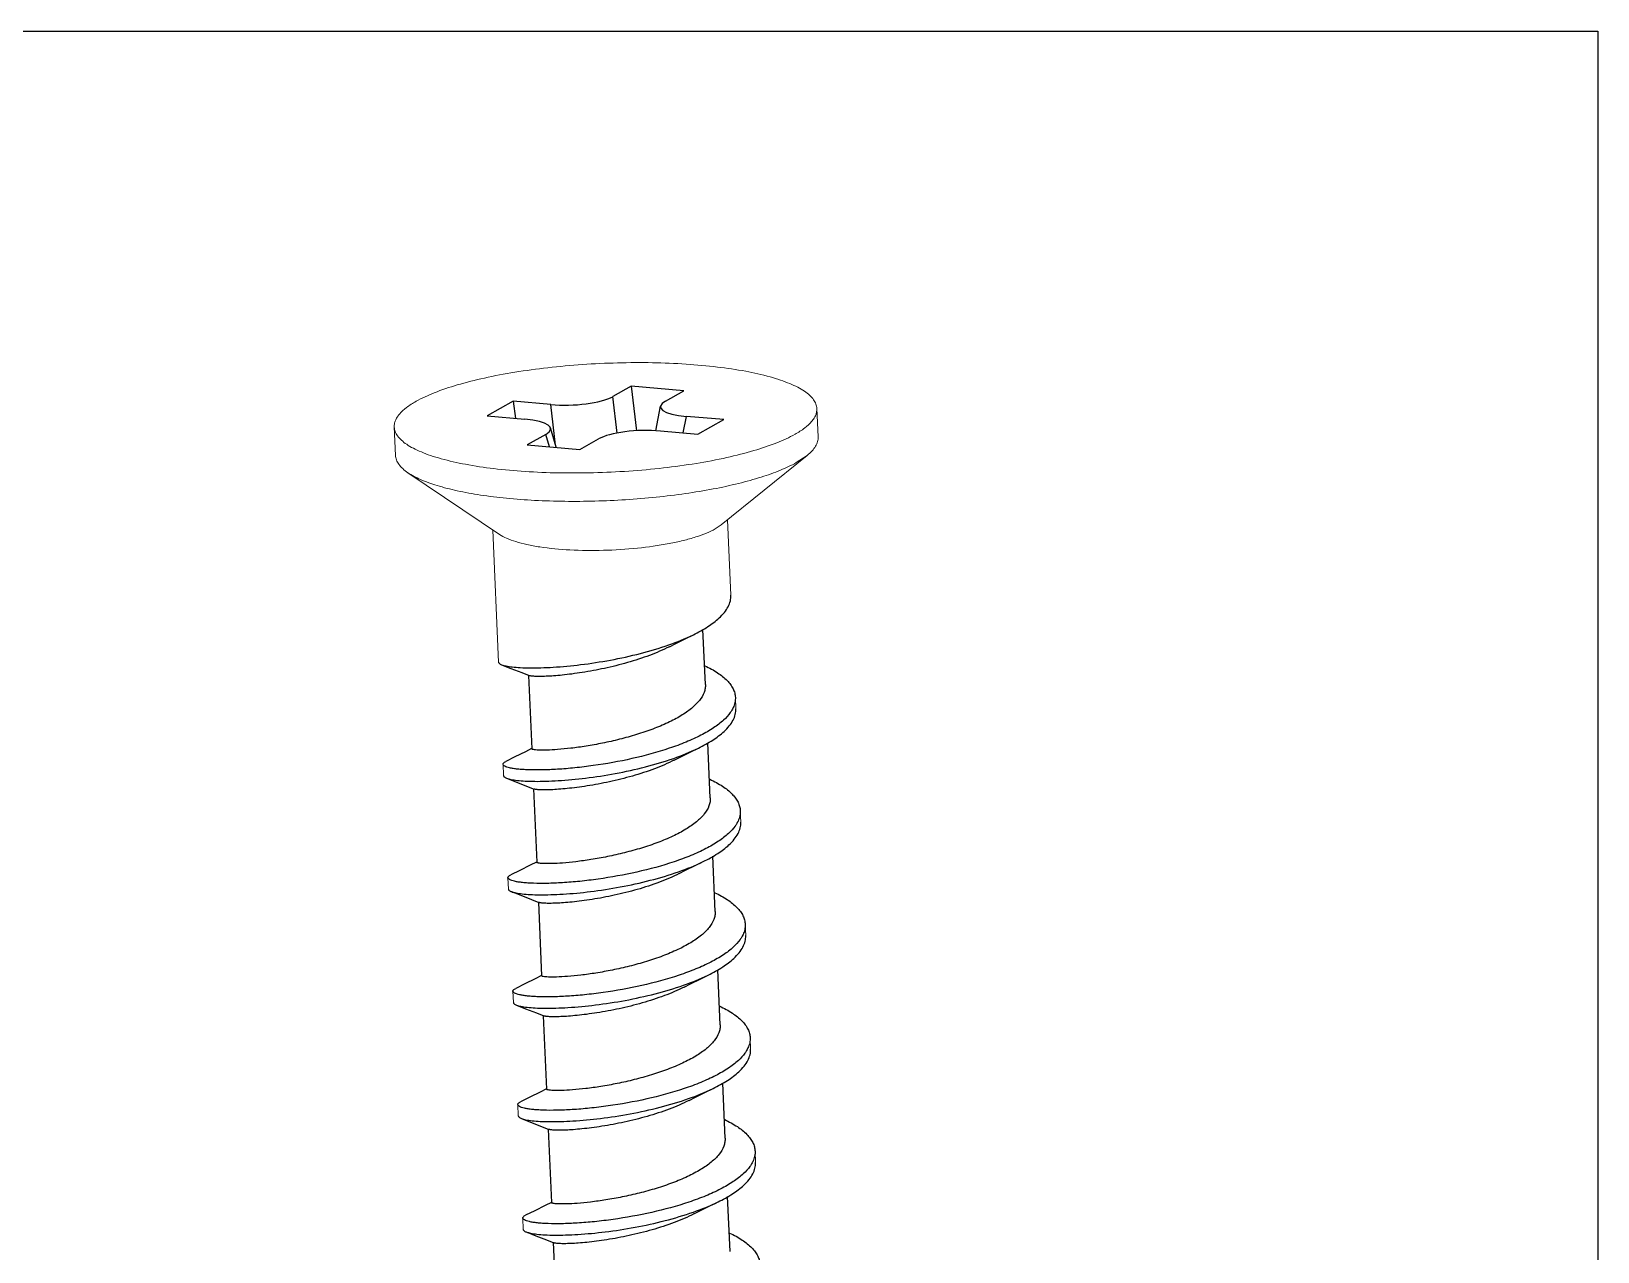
# Model space of a CAD drawing. Extents: x 0 to 1354, y 0 to 992.
# Drawn here: x 1041.9 to 1095.3, y 741.4 to 782.9 of the extents above; entities that cross this region are included whole.
import ezdxf

# ---------------------------------------------------------------- set-up
doc = ezdxf.new("R2010")
doc.units = 0
doc.header["$LTSCALE"] = 10
doc.header["$MEASUREMENT"] = 0
doc.linetypes.add('ACAD_ISO02W100', pattern=[15, 12, -3])
doc.layers.get('0').update_dxf_attribs({"linetype": 'CONTINUOUS'})
doc.layers.add('虚线', color=8, linetype='ACAD_ISO02W100', lineweight=20)

msp = doc.modelspace()

# ---------------------------------------------------------------- linework, layer by layer
at = {"color": 7, "linetype": 'Continuous'}
for p, q in [((1062.358, 770.863), (1061.727, 770.509)), ((1061.875, 769.267), (1061.727, 770.509)), ((1064.149, 770.708), (1062.358, 770.863)), ((1062.358, 770.863), (1062.538, 769.348)), ((1063.519, 770.353), (1064.149, 770.708)), ((1058.343, 770.35), (1057.457, 769.852)), ((1059.619, 770.239), (1058.343, 770.35)), ((1058.343, 770.35), (1058.412, 769.769)), ((1059.783, 768.856), (1059.619, 770.239)), ((1063.192, 769.347), (1063.356, 770.188)), ((1057.457, 769.852), (1058.733, 769.741)), ((1059.804, 768.785), (1059.608, 769.445)), ((1064.123, 769.272), (1064.233, 769.838)), ((1065.509, 769.727), (1064.233, 769.838)), ((1064.623, 769.229), (1065.509, 769.727)), ((1059.447, 769.226), (1058.817, 768.871)), ((1058.817, 768.871), (1060.608, 768.715)), ((1059.572, 768.805), (1059.447, 769.226)), ((1060.608, 768.715), (1061.239, 769.07)), ((1063.348, 769.34), (1064.623, 769.229)), ((1064.88, 760.713), (1064.799, 762.586)), ((1058.629, 761.116), (1058.88, 761.015)), ((1058.861, 761.023), (1058.97, 758.522)), ((1065.048, 756.851), (1064.967, 758.725)), ((1058.797, 757.254), (1059.048, 757.153)), ((1059.029, 757.161), (1059.138, 754.66)), ((1065.216, 752.99), (1065.134, 754.863)), ((1058.965, 753.393), (1059.216, 753.292)), ((1059.197, 753.3), (1059.305, 750.799)), ((1065.384, 749.129), (1065.302, 751.002)), ((1059.132, 749.532), (1059.383, 749.431)), ((1059.364, 749.438), (1059.473, 746.937)), ((1065.551, 745.267), (1065.47, 747.14)), ((1059.3, 745.67), (1059.551, 745.569)), ((1059.532, 745.577), (1059.641, 743.076)), ((1065.719, 741.406), (1065.638, 743.279)), ((1059.475, 741.806), (1059.719, 741.708)), ((1059.7, 741.716), (1059.809, 739.215))]:
    msp.add_line(p, q, dxfattribs=at)
msp.add_lwpolyline([(988.62, 618.265), (988.62, 618.265), (988.62, 782.944), (1095.253, 782.944), (1095.253, 618.265)])
for points in [[(1063.654, 761.998), (1063.873, 762.109), (1064.196, 762.27), (1064.473, 762.407)], [(1057.945, 761.384), (1058.26, 761.261), (1058.629, 761.116)], [(1058.966, 758.529), (1058.754, 758.421), (1058.399, 758.244), (1058.088, 758.091)], [(1063.822, 758.137), (1064.041, 758.248), (1064.364, 758.409), (1064.641, 758.545)], [(1058.113, 757.522), (1058.428, 757.4), (1058.797, 757.254)], [(1059.134, 754.667), (1058.921, 754.56), (1058.566, 754.382), (1058.256, 754.23)], [(1063.99, 754.276), (1064.208, 754.386), (1064.531, 754.548), (1064.808, 754.684)], [(1058.281, 753.661), (1058.596, 753.539), (1058.965, 753.393)], [(1059.302, 750.806), (1059.089, 750.698), (1058.734, 750.521), (1058.424, 750.368)], [(1064.158, 750.414), (1064.376, 750.525), (1064.699, 750.686), (1064.976, 750.823)], [(1058.448, 749.8), (1058.763, 749.677), (1059.132, 749.532)], [(1059.469, 746.945), (1059.257, 746.837), (1058.902, 746.66), (1058.591, 746.507)], [(1064.325, 746.553), (1064.544, 746.664), (1064.867, 746.825), (1065.144, 746.961)], [(1058.616, 745.938), (1058.931, 745.816), (1059.3, 745.67)], [(1059.637, 743.083), (1059.425, 742.976), (1059.07, 742.798), (1058.759, 742.646)], [(1064.493, 742.691), (1064.712, 742.802), (1065.035, 742.963), (1065.312, 743.1)], [(1058.784, 742.077), (1059.111, 741.95), (1059.475, 741.806)]]:
    msp.add_lwpolyline(points, dxfattribs=at)
for centre, major_axis, ratio, start_param, end_param in [((1060.294, 770.647), (-1.604, -0.062), 0.263882, 1.126066, 2.666704), ((1064.996, 770.239), (-1.642, -0.079), 0.251334, 5.818141, 7.358779), ((1057.97, 769.34), (-1.642, -0.079), 0.251334, -3.606637, -2.065999), ((1062.672, 768.931), (-1.604, -0.062), 0.263882, -2.015527, -0.474888)]:
    msp.add_ellipse(centre, major_axis=major_axis, ratio=ratio, start_param=start_param, end_param=end_param, dxfattribs=at)
for points, knots in [([(1065.348, 762.975), (1065.413, 763.034), (1065.527, 763.153), (1065.659, 763.349), (1065.738, 763.548), (1065.752, 763.684), (1065.749, 763.749)], [0, 0, 0, 0, 0.292046, 0.550742, 0.782817, 1, 1, 1, 1]), ([(1064.473, 762.407), (1064.642, 762.489), (1064.948, 762.657), (1065.231, 762.866), (1065.348, 762.975)], [0, 0, 0, 0, 0.539523, 1, 1, 1, 1]), ([(1057.945, 761.384), (1057.994, 761.365), (1058.114, 761.335), (1058.327, 761.304), (1058.598, 761.283), (1058.922, 761.274), (1059.296, 761.279), (1059.873, 761.306), (1060.663, 761.381), (1061.656, 761.534), (1062.659, 761.753), (1063.607, 762.035), (1064.201, 762.273), (1064.473, 762.407)], [0, 0, 0, 0, 0.023277, 0.055463, 0.096237, 0.145041, 0.201137, 0.263651, 0.403928, 0.557108, 0.713673, 0.864155, 1, 1, 1, 1]), ([(1063.654, 761.998), (1063.436, 761.887), (1062.967, 761.686), (1062.225, 761.446), (1061.458, 761.255), (1060.824, 761.137), (1060.344, 761.068), (1060.02, 761.03), (1059.727, 761.004), (1059.472, 760.989), (1059.258, 760.983), (1059.088, 760.986), (1058.977, 760.994), (1058.913, 761.005), (1058.889, 761.011), (1058.88, 761.015)], [0, 0, 0, 0, 0.14915, 0.310486, 0.474512, 0.630991, 0.703238, 0.769887, 0.829853, 0.882142, 0.925907, 0.96044, 0.985213, 0.993852, 1, 1, 1, 1]), ([(1057.841, 761.471), (1057.841, 761.463), (1057.847, 761.445), (1057.869, 761.422), (1057.903, 761.401), (1057.93, 761.39), (1057.945, 761.384)], [0, 0, 0, 0, 0.169964, 0.380193, 0.653495, 1, 1, 1, 1]), ([(1064.866, 761.348), (1065.015, 761.278), (1065.283, 761.132), (1065.572, 760.906), (1065.738, 760.713), (1065.826, 760.57), (1065.882, 760.423), (1065.898, 760.323), (1065.9, 760.273)], [0, 0, 0, 0, 0.317058, 0.583748, 0.699705, 0.805925, 0.904905, 1, 1, 1, 1]), ([(1064.88, 760.713), (1064.882, 760.667), (1064.876, 760.573), (1064.823, 760.381), (1064.674, 760.14), (1064.399, 759.877), (1064.034, 759.627), (1063.591, 759.396), (1063.084, 759.185), (1062.534, 758.999), (1061.962, 758.841), (1061.388, 758.712), (1060.836, 758.612), (1060.326, 758.54), (1059.878, 758.496), (1059.552, 758.477), (1059.335, 758.474), (1059.209, 758.476), (1059.109, 758.482), (1059.044, 758.49), (1059.005, 758.499), (1058.985, 758.506), (1058.97, 758.515), (1058.97, 758.522)], [0, 0, 0, 0, 0.020473, 0.041729, 0.088966, 0.145234, 0.211407, 0.286735, 0.369457, 0.457155, 0.547003, 0.635954, 0.720899, 0.798817, 0.866906, 0.922705, 0.94535, 0.964215, 0.979139, 0.990016, 0.993932, 0.99685, 1, 1, 1, 1]), ([(1065.782, 759.838), (1065.764, 759.809), (1065.684, 759.685), (1065.583, 759.576), (1065.499, 759.499)], [0, 0, 0, 0, 0.230662, 1, 1, 1, 1]), ([(1065.516, 759.113), (1065.58, 759.173), (1065.695, 759.292), (1065.827, 759.487), (1065.906, 759.687), (1065.92, 759.823), (1065.917, 759.888)], [0, 0, 0, 0, 0.292059, 0.550756, 0.782823, 1, 1, 1, 1]), ([(1065.826, 759.923), (1065.823, 759.916), (1065.809, 759.887), (1065.794, 759.859), (1065.782, 759.838)], [0, 0, 0, 0, 0.245568, 1, 1, 1, 1]), ([(1065.9, 760.273), (1065.903, 760.215), (1065.892, 760.094), (1065.852, 759.979), (1065.826, 759.923)], [0, 0, 0, 0, 0.486341, 1, 1, 1, 1]), ([(1065.499, 759.499), (1065.394, 759.402), (1065.146, 759.215), (1064.716, 758.968), (1064.209, 758.738), (1063.432, 758.452), (1062.379, 758.168), (1061.298, 757.973), (1060.449, 757.87), (1059.866, 757.822), (1059.341, 757.799), (1058.946, 757.801), (1058.671, 757.814), (1058.498, 757.828), (1058.349, 757.847), (1058.226, 757.869), (1058.127, 757.896), (1058.048, 757.926), (1057.993, 757.966), (1057.992, 757.995)], [0, 0, 0, 0, 0.054603, 0.117789, 0.188745, 0.266169, 0.433326, 0.603347, 0.684033, 0.759, 0.8263, 0.884192, 0.909143, 0.931212, 0.95028, 0.966252, 0.979077, 0.988796, 1, 1, 1, 1]), ([(1064.641, 758.545), (1064.81, 758.628), (1065.116, 758.796), (1065.398, 759.004), (1065.516, 759.113)], [0, 0, 0, 0, 0.539506, 1, 1, 1, 1]), ([(1058.113, 757.522), (1058.161, 757.504), (1058.282, 757.474), (1058.494, 757.443), (1058.765, 757.422), (1059.09, 757.413), (1059.464, 757.417), (1060.04, 757.444), (1060.831, 757.52), (1061.824, 757.673), (1062.827, 757.892), (1063.775, 758.173), (1064.369, 758.412), (1064.641, 758.545)], [0, 0, 0, 0, 0.023277, 0.055465, 0.096241, 0.145049, 0.201152, 0.263673, 0.403951, 0.557126, 0.713689, 0.864169, 1, 1, 1, 1]), ([(1057.992, 757.995), (1057.991, 758.004), (1057.996, 758.022), (1058.016, 758.046), (1058.048, 758.07), (1058.073, 758.084), (1058.088, 758.091)], [0, 0, 0, 0, 0.169924, 0.38022, 0.653573, 1, 1, 1, 1]), ([(1063.822, 758.137), (1063.604, 758.026), (1063.134, 757.825), (1062.393, 757.585), (1061.625, 757.394), (1060.991, 757.276), (1060.512, 757.206), (1060.188, 757.169), (1059.895, 757.143), (1059.64, 757.127), (1059.425, 757.122), (1059.256, 757.125), (1059.145, 757.133), (1059.081, 757.143), (1059.057, 757.15), (1059.048, 757.153)], [0, 0, 0, 0, 0.149151, 0.310489, 0.474515, 0.630995, 0.703239, 0.769892, 0.829854, 0.882146, 0.925911, 0.960441, 0.98522, 0.993856, 1, 1, 1, 1]), ([(1058.008, 757.609), (1058.009, 757.601), (1058.015, 757.583), (1058.037, 757.561), (1058.071, 757.54), (1058.098, 757.528), (1058.113, 757.522)], [0, 0, 0, 0, 0.17, 0.380314, 0.6536, 1, 1, 1, 1]), ([(1065.035, 757.487), (1065.184, 757.416), (1065.451, 757.271), (1065.74, 757.045), (1065.906, 756.852), (1065.994, 756.709), (1066.05, 756.562), (1066.066, 756.462), (1066.068, 756.412)], [0, 0, 0, 0, 0.317038, 0.583721, 0.699682, 0.80591, 0.9049, 1, 1, 1, 1]), ([(1065.048, 756.851), (1065.05, 756.806), (1065.044, 756.712), (1064.99, 756.52), (1064.841, 756.279), (1064.567, 756.016), (1064.202, 755.766), (1063.758, 755.534), (1063.252, 755.324), (1062.702, 755.138), (1062.129, 754.98), (1061.556, 754.85), (1061.003, 754.75), (1060.493, 754.679), (1060.046, 754.634), (1059.719, 754.616), (1059.503, 754.613), (1059.377, 754.615), (1059.277, 754.621), (1059.212, 754.629), (1059.173, 754.638), (1059.153, 754.645), (1059.138, 754.653), (1059.138, 754.66)], [0, 0, 0, 0, 0.020473, 0.041728, 0.088965, 0.145235, 0.211408, 0.286737, 0.369458, 0.457154, 0.547003, 0.635954, 0.720899, 0.798816, 0.866903, 0.922702, 0.94535, 0.964213, 0.979137, 0.990016, 0.993929, 0.996846, 1, 1, 1, 1]), ([(1065.684, 755.252), (1065.748, 755.311), (1065.863, 755.431), (1065.995, 755.626), (1066.074, 755.825), (1066.088, 755.961), (1066.085, 756.026)], [0, 0, 0, 0, 0.292042, 0.550742, 0.782816, 1, 1, 1, 1]), ([(1065.994, 756.062), (1065.991, 756.055), (1065.977, 756.026), (1065.962, 755.999), (1065.95, 755.978)], [0, 0, 0, 0, 0.245662, 1, 1, 1, 1]), ([(1066.068, 756.412), (1066.071, 756.354), (1066.06, 756.232), (1066.02, 756.118), (1065.994, 756.062)], [0, 0, 0, 0, 0.486306, 1, 1, 1, 1]), ([(1065.667, 755.638), (1065.562, 755.541), (1065.314, 755.353), (1064.884, 755.107), (1064.377, 754.877), (1063.6, 754.591), (1062.547, 754.307), (1061.467, 754.112), (1060.618, 754.008), (1060.034, 753.96), (1059.509, 753.938), (1059.115, 753.939), (1058.839, 753.953), (1058.667, 753.967), (1058.518, 753.986), (1058.394, 754.008), (1058.295, 754.035), (1058.216, 754.065), (1058.161, 754.105), (1058.159, 754.134)], [0, 0, 0, 0, 0.054597, 0.117772, 0.188714, 0.266123, 0.433263, 0.60327, 0.683951, 0.758921, 0.826234, 0.884139, 0.909096, 0.931172, 0.950247, 0.966225, 0.979058, 0.988785, 1, 1, 1, 1]), ([(1065.95, 755.978), (1065.933, 755.949), (1065.852, 755.825), (1065.751, 755.715), (1065.667, 755.638)], [0, 0, 0, 0, 0.230586, 1, 1, 1, 1]), ([(1064.808, 754.684), (1064.977, 754.767), (1065.284, 754.934), (1065.566, 755.143), (1065.684, 755.252)], [0, 0, 0, 0, 0.539515, 1, 1, 1, 1]), ([(1058.281, 753.661), (1058.329, 753.642), (1058.45, 753.612), (1058.662, 753.581), (1058.933, 753.561), (1059.258, 753.551), (1059.631, 753.556), (1060.208, 753.583), (1060.999, 753.658), (1061.991, 753.811), (1062.995, 754.031), (1063.942, 754.312), (1064.536, 754.551), (1064.808, 754.684)], [0, 0, 0, 0, 0.023278, 0.055464, 0.096237, 0.145042, 0.201141, 0.263661, 0.403941, 0.557114, 0.713671, 0.864156, 1, 1, 1, 1]), ([(1058.159, 754.134), (1058.159, 754.142), (1058.164, 754.16), (1058.184, 754.185), (1058.215, 754.208), (1058.241, 754.223), (1058.256, 754.23)], [0, 0, 0, 0, 0.1699, 0.380141, 0.653487, 1, 1, 1, 1]), ([(1063.99, 754.276), (1063.772, 754.164), (1063.302, 753.964), (1062.561, 753.723), (1061.793, 753.533), (1061.159, 753.414), (1060.679, 753.345), (1060.355, 753.307), (1060.063, 753.281), (1059.807, 753.266), (1059.593, 753.26), (1059.424, 753.263), (1059.313, 753.271), (1059.249, 753.282), (1059.225, 753.288), (1059.216, 753.292)], [0, 0, 0, 0, 0.14915, 0.310487, 0.474513, 0.630991, 0.703239, 0.769888, 0.829852, 0.882144, 0.925906, 0.960441, 0.985213, 0.993853, 1, 1, 1, 1]), ([(1058.176, 753.748), (1058.177, 753.74), (1058.183, 753.722), (1058.205, 753.7), (1058.238, 753.679), (1058.265, 753.667), (1058.281, 753.661)], [0, 0, 0, 0, 0.169993, 0.380284, 0.653562, 1, 1, 1, 1]), ([(1065.204, 753.625), (1065.353, 753.554), (1065.62, 753.409), (1065.908, 753.183), (1066.074, 752.99), (1066.162, 752.847), (1066.218, 752.701), (1066.234, 752.6), (1066.236, 752.551)], [0, 0, 0, 0, 0.316985, 0.583639, 0.699604, 0.805849, 0.904866, 1, 1, 1, 1]), ([(1065.216, 752.99), (1065.218, 752.944), (1065.212, 752.851), (1065.158, 752.658), (1065.009, 752.418), (1064.735, 752.154), (1064.37, 751.905), (1063.926, 751.673), (1063.42, 751.462), (1062.87, 751.277), (1062.297, 751.118), (1061.724, 750.989), (1061.171, 750.889), (1060.661, 750.817), (1060.213, 750.773), (1059.887, 750.754), (1059.67, 750.751), (1059.545, 750.753), (1059.445, 750.76), (1059.38, 750.768), (1059.34, 750.777), (1059.321, 750.783), (1059.306, 750.792), (1059.305, 750.799)], [0, 0, 0, 0, 0.020473, 0.041729, 0.088966, 0.145235, 0.211407, 0.286735, 0.369456, 0.457155, 0.547003, 0.635954, 0.720899, 0.798817, 0.866906, 0.922706, 0.945349, 0.964216, 0.979139, 0.990017, 0.993933, 0.996849, 1, 1, 1, 1]), ([(1066.236, 752.551), (1066.238, 752.492), (1066.227, 752.37), (1066.187, 752.255), (1066.161, 752.199)], [0, 0, 0, 0, 0.4862, 1, 1, 1, 1]), ([(1065.835, 751.777), (1065.73, 751.679), (1065.482, 751.492), (1065.051, 751.245), (1064.545, 751.016), (1063.767, 750.729), (1062.715, 750.445), (1061.634, 750.25), (1060.785, 750.147), (1060.202, 750.099), (1059.677, 750.077), (1059.282, 750.078), (1059.007, 750.091), (1058.834, 750.106), (1058.685, 750.124), (1058.562, 750.147), (1058.463, 750.173), (1058.384, 750.203), (1058.329, 750.243), (1058.327, 750.273)], [0, 0, 0, 0, 0.054599, 0.117778, 0.188727, 0.266146, 0.433293, 0.603296, 0.683979, 0.758951, 0.826259, 0.884158, 0.909111, 0.931184, 0.950256, 0.966232, 0.979063, 0.988788, 1, 1, 1, 1]), ([(1066.12, 752.121), (1066.103, 752.091), (1066.022, 751.965), (1065.919, 751.855), (1065.835, 751.777)], [0, 0, 0, 0, 0.230395, 1, 1, 1, 1]), ([(1065.852, 751.39), (1065.916, 751.45), (1066.031, 751.569), (1066.163, 751.764), (1066.241, 751.964), (1066.255, 752.099), (1066.253, 752.164)], [0, 0, 0, 0, 0.292056, 0.550748, 0.782819, 1, 1, 1, 1]), ([(1066.161, 752.199), (1066.158, 752.192), (1066.145, 752.166), (1066.131, 752.14), (1066.12, 752.121)], [0, 0, 0, 0, 0.24594, 1, 1, 1, 1]), ([(1064.976, 750.823), (1065.145, 750.905), (1065.452, 751.073), (1065.734, 751.281), (1065.852, 751.39)], [0, 0, 0, 0, 0.53952, 1, 1, 1, 1]), ([(1058.448, 749.8), (1058.497, 749.781), (1058.618, 749.751), (1058.83, 749.72), (1059.101, 749.699), (1059.426, 749.69), (1059.799, 749.695), (1060.376, 749.721), (1061.167, 749.797), (1062.159, 749.95), (1063.162, 750.169), (1064.11, 750.451), (1064.704, 750.689), (1064.976, 750.823)], [0, 0, 0, 0, 0.023276, 0.055463, 0.096238, 0.145042, 0.20114, 0.263655, 0.403932, 0.557113, 0.713679, 0.864159, 1, 1, 1, 1]), ([(1058.327, 750.273), (1058.327, 750.281), (1058.332, 750.299), (1058.352, 750.323), (1058.383, 750.347), (1058.409, 750.361), (1058.424, 750.368)], [0, 0, 0, 0, 0.169908, 0.380176, 0.653526, 1, 1, 1, 1]), ([(1064.157, 750.414), (1063.94, 750.303), (1063.47, 750.102), (1062.729, 749.862), (1061.961, 749.671), (1061.327, 749.553), (1060.847, 749.484), (1060.523, 749.446), (1060.231, 749.42), (1059.975, 749.405), (1059.761, 749.399), (1059.592, 749.402), (1059.48, 749.41), (1059.416, 749.421), (1059.393, 749.427), (1059.383, 749.431)], [0, 0, 0, 0, 0.149151, 0.310488, 0.474514, 0.630995, 0.703239, 0.769891, 0.829854, 0.882145, 0.925912, 0.96044, 0.98522, 0.993855, 1, 1, 1, 1]), ([(1058.344, 749.887), (1058.344, 749.878), (1058.351, 749.861), (1058.373, 749.838), (1058.406, 749.817), (1058.433, 749.806), (1058.448, 749.8)], [0, 0, 0, 0, 0.169972, 0.380233, 0.653539, 1, 1, 1, 1]), ([(1065.367, 749.766), (1065.516, 749.695), (1065.784, 749.55), (1066.074, 749.323), (1066.241, 749.129), (1066.329, 748.986), (1066.386, 748.839), (1066.401, 748.739), (1066.404, 748.689)], [0, 0, 0, 0, 0.317235, 0.583924, 0.699852, 0.806036, 0.904967, 1, 1, 1, 1]), ([(1065.383, 749.129), (1065.385, 749.083), (1065.379, 748.989), (1065.326, 748.797), (1065.177, 748.556), (1064.903, 748.293), (1064.538, 748.043), (1064.094, 747.811), (1063.588, 747.601), (1063.038, 747.415), (1062.465, 747.257), (1061.891, 747.127), (1061.339, 747.027), (1060.829, 746.956), (1060.381, 746.912), (1060.055, 746.893), (1059.838, 746.89), (1059.712, 746.892), (1059.613, 746.898), (1059.547, 746.906), (1059.508, 746.915), (1059.488, 746.922), (1059.473, 746.93), (1059.473, 746.937)], [0, 0, 0, 0, 0.020473, 0.041728, 0.088964, 0.145234, 0.211408, 0.286737, 0.369458, 0.457154, 0.547002, 0.635954, 0.720899, 0.798817, 0.866904, 0.922702, 0.945351, 0.964213, 0.979139, 0.990016, 0.993929, 0.996847, 1, 1, 1, 1]), ([(1066.404, 748.689), (1066.406, 748.631), (1066.395, 748.51), (1066.356, 748.396), (1066.33, 748.34)], [0, 0, 0, 0, 0.486428, 1, 1, 1, 1]), ([(1066.282, 748.25), (1066.265, 748.221), (1066.185, 748.099), (1066.085, 747.991), (1066.003, 747.915)], [0, 0, 0, 0, 0.230881, 1, 1, 1, 1]), ([(1066.02, 747.529), (1066.084, 747.588), (1066.198, 747.708), (1066.331, 747.903), (1066.409, 748.103), (1066.423, 748.238), (1066.42, 748.303)], [0, 0, 0, 0, 0.292057, 0.550754, 0.782821, 1, 1, 1, 1]), ([(1066.33, 748.34), (1066.326, 748.333), (1066.312, 748.302), (1066.295, 748.272), (1066.282, 748.25)], [0, 0, 0, 0, 0.245278, 1, 1, 1, 1]), ([(1066.003, 747.915), (1065.897, 747.818), (1065.65, 747.631), (1065.219, 747.384), (1064.713, 747.154), (1063.935, 746.868), (1062.882, 746.584), (1061.802, 746.389), (1060.953, 746.286), (1060.369, 746.237), (1059.844, 746.215), (1059.45, 746.216), (1059.175, 746.23), (1059.002, 746.244), (1058.853, 746.263), (1058.73, 746.285), (1058.63, 746.312), (1058.551, 746.342), (1058.496, 746.382), (1058.495, 746.411)], [0, 0, 0, 0, 0.0546, 0.117783, 0.188734, 0.266152, 0.4333, 0.603318, 0.684003, 0.75897, 0.826273, 0.884169, 0.909122, 0.931195, 0.950265, 0.96624, 0.979069, 0.988791, 1, 1, 1, 1]), ([(1065.144, 746.961), (1065.313, 747.044), (1065.619, 747.212), (1065.902, 747.42), (1066.02, 747.529)], [0, 0, 0, 0, 0.539501, 1, 1, 1, 1]), ([(1058.495, 746.411), (1058.495, 746.419), (1058.499, 746.438), (1058.519, 746.462), (1058.551, 746.486), (1058.577, 746.5), (1058.591, 746.507)], [0, 0, 0, 0, 0.169912, 0.380179, 0.65353, 1, 1, 1, 1]), ([(1058.616, 745.938), (1058.665, 745.92), (1058.785, 745.89), (1058.998, 745.859), (1059.269, 745.838), (1059.594, 745.829), (1059.967, 745.833), (1060.544, 745.86), (1061.335, 745.935), (1062.327, 746.088), (1063.33, 746.308), (1064.278, 746.589), (1064.872, 746.828), (1065.144, 746.961)], [0, 0, 0, 0, 0.023278, 0.055466, 0.096242, 0.145051, 0.201154, 0.263676, 0.403954, 0.557125, 0.713687, 0.864167, 1, 1, 1, 1]), ([(1064.325, 746.553), (1064.107, 746.441), (1063.638, 746.241), (1062.896, 746), (1062.129, 745.81), (1061.495, 745.691), (1061.015, 745.622), (1060.691, 745.584), (1060.398, 745.558), (1060.143, 745.543), (1059.929, 745.538), (1059.76, 745.54), (1059.648, 745.549), (1059.584, 745.559), (1059.561, 745.566), (1059.551, 745.569)], [0, 0, 0, 0, 0.14915, 0.310488, 0.474513, 0.630992, 0.703239, 0.769889, 0.829852, 0.882145, 0.925907, 0.960443, 0.985214, 0.993855, 1, 1, 1, 1]), ([(1058.512, 746.025), (1058.512, 746.017), (1058.519, 745.999), (1058.541, 745.977), (1058.574, 745.956), (1058.601, 745.944), (1058.616, 745.938)], [0, 0, 0, 0, 0.170001, 0.380309, 0.653587, 1, 1, 1, 1]), ([(1065.539, 745.902), (1065.688, 745.831), (1065.955, 745.686), (1066.243, 745.461), (1066.409, 745.267), (1066.497, 745.125), (1066.553, 744.978), (1066.569, 744.878), (1066.571, 744.828)], [0, 0, 0, 0, 0.317021, 0.583696, 0.699658, 0.805891, 0.904889, 1, 1, 1, 1]), ([(1065.551, 745.267), (1065.553, 745.222), (1065.547, 745.128), (1065.494, 744.936), (1065.345, 744.695), (1065.07, 744.431), (1064.705, 744.182), (1064.262, 743.95), (1063.755, 743.739), (1063.205, 743.554), (1062.633, 743.395), (1062.059, 743.266), (1061.507, 743.166), (1060.997, 743.095), (1060.549, 743.05), (1060.223, 743.031), (1060.006, 743.028), (1059.88, 743.031), (1059.781, 743.037), (1059.715, 743.045), (1059.676, 743.054), (1059.656, 743.06), (1059.641, 743.069), (1059.641, 743.076)], [0, 0, 0, 0, 0.020473, 0.041729, 0.088966, 0.145235, 0.211407, 0.286735, 0.369456, 0.457154, 0.547003, 0.635954, 0.720899, 0.798816, 0.866905, 0.922705, 0.945349, 0.964216, 0.979138, 0.990017, 0.993933, 0.996848, 1, 1, 1, 1]), ([(1066.454, 744.395), (1066.437, 744.365), (1066.356, 744.241), (1066.254, 744.131), (1066.171, 744.054)], [0, 0, 0, 0, 0.230554, 1, 1, 1, 1]), ([(1066.187, 743.668), (1066.252, 743.727), (1066.366, 743.847), (1066.498, 744.042), (1066.577, 744.241), (1066.591, 744.377), (1066.588, 744.442)], [0, 0, 0, 0, 0.292042, 0.550741, 0.782816, 1, 1, 1, 1]), ([(1066.497, 744.477), (1066.494, 744.47), (1066.48, 744.442), (1066.466, 744.415), (1066.454, 744.395)], [0, 0, 0, 0, 0.245708, 1, 1, 1, 1]), ([(1066.571, 744.828), (1066.574, 744.77), (1066.563, 744.648), (1066.523, 744.533), (1066.497, 744.477)], [0, 0, 0, 0, 0.486291, 1, 1, 1, 1]), ([(1066.171, 744.054), (1066.065, 743.957), (1065.817, 743.769), (1065.387, 743.523), (1064.881, 743.293), (1064.103, 743.006), (1063.05, 742.723), (1061.97, 742.527), (1061.121, 742.424), (1060.538, 742.376), (1060.012, 742.354), (1059.618, 742.355), (1059.343, 742.368), (1059.17, 742.383), (1059.021, 742.402), (1058.898, 742.424), (1058.798, 742.45), (1058.719, 742.481), (1058.664, 742.52), (1058.663, 742.55)], [0, 0, 0, 0, 0.054598, 0.117772, 0.188715, 0.266126, 0.433268, 0.603274, 0.683954, 0.758926, 0.826238, 0.884143, 0.9091, 0.931175, 0.95025, 0.966227, 0.97906, 0.988786, 1, 1, 1, 1]), ([(1065.312, 743.1), (1065.481, 743.182), (1065.787, 743.35), (1066.069, 743.559), (1066.187, 743.668)], [0, 0, 0, 0, 0.539521, 1, 1, 1, 1]), ([(1058.784, 742.077), (1058.832, 742.058), (1058.953, 742.028), (1059.165, 741.997), (1059.436, 741.976), (1059.761, 741.967), (1060.135, 741.972), (1060.711, 741.999), (1061.502, 742.074), (1062.494, 742.227), (1063.498, 742.447), (1064.446, 742.728), (1065.04, 742.967), (1065.312, 743.1)], [0, 0, 0, 0, 0.023275, 0.055459, 0.09623, 0.145031, 0.201129, 0.263647, 0.403928, 0.557104, 0.713663, 0.864151, 1, 1, 1, 1]), ([(1058.663, 742.55), (1058.662, 742.558), (1058.667, 742.576), (1058.687, 742.6), (1058.719, 742.624), (1058.745, 742.638), (1058.759, 742.646)], [0, 0, 0, 0, 0.169903, 0.380158, 0.653505, 1, 1, 1, 1]), ([(1064.493, 742.691), (1064.275, 742.58), (1063.805, 742.379), (1063.064, 742.139), (1062.296, 741.948), (1061.663, 741.83), (1061.183, 741.761), (1060.859, 741.723), (1060.566, 741.697), (1060.311, 741.682), (1060.096, 741.676), (1059.927, 741.679), (1059.816, 741.687), (1059.752, 741.698), (1059.728, 741.704), (1059.719, 741.708)], [0, 0, 0, 0, 0.149149, 0.310485, 0.47451, 0.630989, 0.703233, 0.769885, 0.829849, 0.882139, 0.925908, 0.960437, 0.985217, 0.993852, 1, 1, 1, 1]), ([(1058.68, 742.164), (1058.68, 742.156), (1058.686, 742.138), (1058.708, 742.116), (1058.742, 742.095), (1058.769, 742.083), (1058.784, 742.077)], [0, 0, 0, 0, 0.170001, 0.380272, 0.653548, 1, 1, 1, 1]), ([(1065.707, 742.041), (1065.856, 741.97), (1066.123, 741.825), (1066.411, 741.599), (1066.577, 741.406), (1066.665, 741.263), (1066.721, 741.117), (1066.737, 741.016), (1066.739, 740.967)], [0, 0, 0, 0, 0.31699, 0.583646, 0.699612, 0.805857, 0.90487, 1, 1, 1, 1])]:
    msp.add_open_spline(points, degree=3, knots=knots, dxfattribs=at)
at = {"layer": '虚线', "color": 7, "linetype": 'Continuous'}
for p, q in [((1068.718, 769.136), (1068.676, 770.102)), ((1054.332, 768.511), (1054.29, 769.477)), ((1065.423, 766.143), (1068.345, 768.51)), ((1068.345, 768.51), (1067.974, 768.263)), ((1057.874, 765.815), (1054.757, 767.92)), ((1065.749, 763.749), (1065.638, 766.317)), ((1057.841, 761.471), (1057.645, 765.97)), ((1065.423, 766.143), (1065.217, 766.006)), ((1065.917, 759.887), (1065.9, 760.273)), ((1058.008, 757.609), (1057.992, 757.995)), ((1066.085, 756.026), (1066.068, 756.412)), ((1058.176, 753.748), (1058.159, 754.134)), ((1066.253, 752.165), (1066.236, 752.551)), ((1058.344, 749.887), (1058.327, 750.273)), ((1066.42, 748.303), (1066.404, 748.689)), ((1058.512, 746.025), (1058.495, 746.411)), ((1066.588, 744.442), (1066.571, 744.828)), ((1058.68, 742.164), (1058.663, 742.55))]:
    msp.add_line(p, q, dxfattribs=at)
for points, knots in [([(1055.034, 770.35), (1055.232, 770.462), (1055.693, 770.67), (1056.472, 770.929), (1057.388, 771.16), (1058.417, 771.353), (1059.531, 771.505), (1060.699, 771.611), (1061.888, 771.667), (1063.066, 771.673), (1064.2, 771.627), (1065.259, 771.532), (1066.214, 771.39), (1066.93, 771.231), (1067.428, 771.079), (1067.744, 770.962), (1068.017, 770.836), (1068.246, 770.703), (1068.428, 770.563), (1068.564, 770.416), (1068.651, 770.263), (1068.674, 770.154), (1068.676, 770.102)], [0, 0, 0, 0, 0.047874, 0.10568, 0.172282, 0.24616, 0.325486, 0.408241, 0.492287, 0.575442, 0.655555, 0.730577, 0.798645, 0.858163, 0.884327, 0.907947, 0.928965, 0.947398, 0.963348, 0.977069, 0.989034, 1, 1, 1, 1]), ([(1055.034, 770.35), (1054.92, 770.286), (1054.718, 770.158), (1054.504, 769.968), (1054.387, 769.812), (1054.328, 769.701), (1054.294, 769.589), (1054.288, 769.513), (1054.29, 769.477)], [0, 0, 0, 0, 0.327021, 0.59517, 0.709531, 0.813088, 0.908677, 1, 1, 1, 1]), ([(1068.676, 770.102), (1068.678, 770.065), (1068.672, 769.99), (1068.638, 769.878), (1068.579, 769.766), (1068.462, 769.61), (1068.248, 769.42), (1068.046, 769.293), (1067.932, 769.228)], [0, 0, 0, 0, 0.091323, 0.186912, 0.290469, 0.40483, 0.672979, 1, 1, 1, 1]), ([(1054.29, 769.477), (1054.292, 769.425), (1054.315, 769.316), (1054.402, 769.162), (1054.538, 769.016), (1054.72, 768.876), (1054.949, 768.743), (1055.222, 768.617), (1055.538, 768.499), (1056.036, 768.347), (1056.752, 768.188), (1057.707, 768.046), (1058.766, 767.951), (1059.9, 767.906), (1061.078, 767.911), (1062.267, 767.967), (1063.435, 768.073), (1064.549, 768.225), (1065.578, 768.419), (1066.494, 768.649), (1067.273, 768.909), (1067.734, 769.117), (1067.932, 769.228)], [0, 0, 0, 0, 0.010966, 0.022931, 0.036652, 0.052602, 0.071035, 0.092053, 0.115673, 0.141837, 0.201355, 0.269423, 0.344445, 0.424558, 0.507713, 0.591759, 0.674514, 0.75384, 0.827718, 0.89432, 0.952126, 1, 1, 1, 1]), ([(1068.718, 769.136), (1068.72, 769.084), (1068.706, 768.973), (1068.633, 768.812), (1068.51, 768.654), (1068.405, 768.558), (1068.345, 768.51)], [0, 0, 0, 0, 0.208281, 0.435594, 0.696454, 1, 1, 1, 1]), ([(1054.332, 768.511), (1054.334, 768.459), (1054.358, 768.35), (1054.445, 768.196), (1054.581, 768.049), (1054.694, 767.963), (1054.757, 767.92)], [0, 0, 0, 0, 0.20833, 0.435712, 0.69662, 1, 1, 1, 1]), ([(1054.757, 767.92), (1054.891, 767.83), (1055.215, 767.663), (1055.778, 767.464), (1056.462, 767.291), (1057.252, 767.149), (1058.132, 767.042), (1059.43, 766.946), (1061.132, 766.929), (1062.847, 767.037), (1064.188, 767.201), (1065.126, 767.355), (1065.987, 767.541), (1066.754, 767.752), (1067.412, 767.985), (1067.803, 768.167), (1067.974, 768.263)], [0, 0, 0, 0, 0.035849, 0.080087, 0.132385, 0.192, 0.25791, 0.328892, 0.480478, 0.63491, 0.709376, 0.780034, 0.845524, 0.904633, 0.956377, 1, 1, 1, 1]), ([(1057.874, 765.815), (1057.949, 765.765), (1058.128, 765.673), (1058.441, 765.562), (1058.821, 765.466), (1059.435, 765.356), (1060.305, 765.276), (1061.416, 765.265), (1062.545, 765.336), (1063.452, 765.462), (1064.113, 765.604), (1064.539, 765.722), (1064.904, 765.851), (1065.122, 765.952), (1065.217, 766.006)], [0, 0, 0, 0, 0.03585, 0.080089, 0.132394, 0.192012, 0.328875, 0.480473, 0.634915, 0.780017, 0.845512, 0.904624, 0.95638, 1, 1, 1, 1])]:
    msp.add_open_spline(points, degree=3, knots=knots, dxfattribs=at)

doc.saveas('drawing.dxf')
